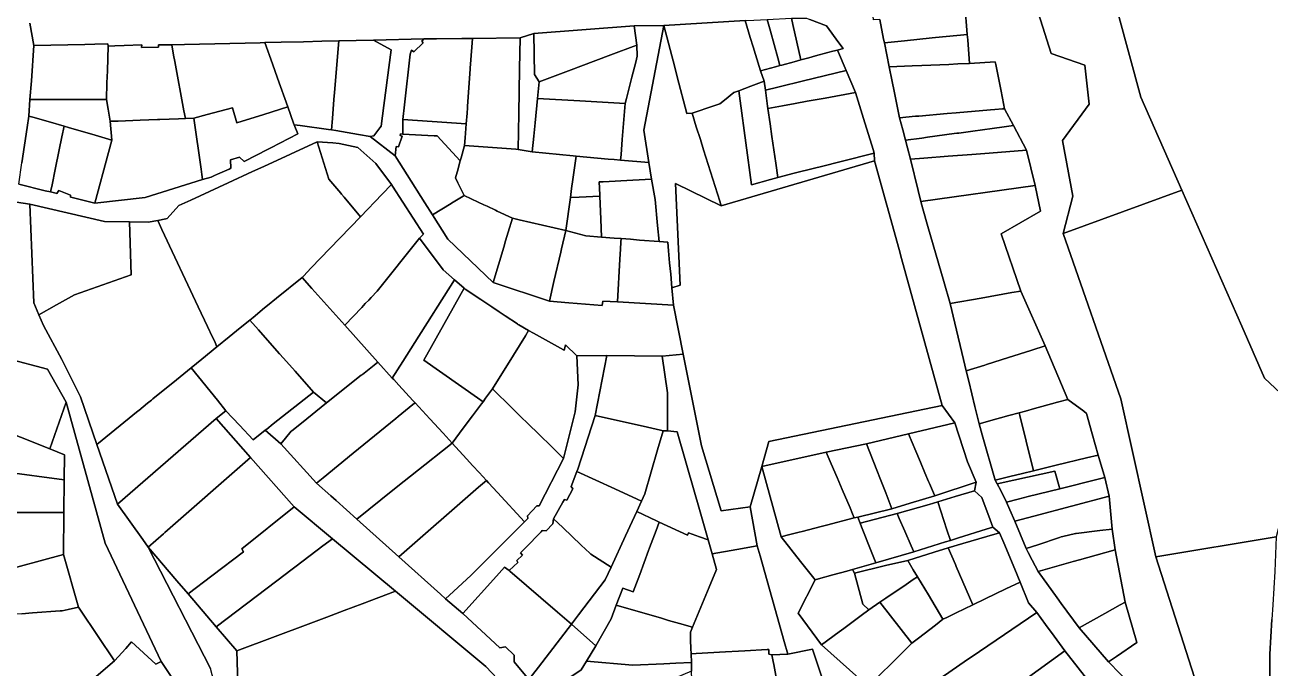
# Model space of a CAD drawing. Header units: inches. Extents: x 469449 to 472390, y 1000542 to 1004361.
# Drawn here: x 471766.2 to 472148.4, y 1000891.3 to 1001088.8 of the extents above; entities that cross this region are included whole.
import ezdxf

# ---------------------------------------------------------------- set-up
doc = ezdxf.new("R2010")
doc.units = ezdxf.units.IN
doc.header["$MEASUREMENT"] = 0
doc.layers.add('Gulele_10_07_New_Parcel', color=7, linetype='Continuous')

msp = doc.modelspace()

# ---------------------------------------------------------------- linework, layer by layer
at = {"layer": 'Gulele_10_07_New_Parcel'}
for points in [[(472161.47, 1000974.65), (472159.8, 1000968.04), (472146.73, 1000980.33), (472139.77, 1000996.33), (472121.35, 1001038.09), (472108.77, 1001066.61), (472094.53, 1001119.02), (472105.36, 1001122.39), (472119.28, 1001123.36), (472132.85, 1001121.69), (472138.59, 1001118.81), (472140.74, 1001117.74), (472152.78, 1001108.14), (472169.11, 1001073.88), (472188.17, 1001032.16), (472189.96, 1001031.81), (472193.46, 1001031.12), (472192.41, 1001021.6), (472190.02, 1001019.56), (472184.68, 1001015.01), (472184.21, 1001014.6), (472174.81, 1001003.54), (472168.01, 1000991.97)], [(472054.7, 1001095.11), (472055.46, 1001085.88), (472053.38, 1001085.68), (472047.83, 1001085.13), (472046.86, 1001085.03), (472045.7, 1001084.91), (472044.71, 1001084.82), (472036.16, 1001083.97), (472030.01, 1001083.36), (472029.79, 1001084.48), (472028.59, 1001090.49), (472026.67, 1001090.42), (472026.39, 1001093.81), (472026.32, 1001094.75), (472028.16, 1001094.8), (472031.93, 1001094.82), (472033.02, 1001094.83), (472035.43, 1001094.84), (472052.86, 1001094.94)], [(471928.17, 1001072.86), (471924.04, 1001071.3), (471922.6, 1001073.65), (471922.43, 1001086.2), (471953.18, 1001088.5), (471953.99, 1001082.62), (471952.95, 1001082.23), (471946.86, 1001079.92), (471940.65, 1001077.58), (471933.87, 1001075.02)], [(471956.21, 1001056.52), (471957.74, 1001046.55), (471949.05, 1001047.27), (471949.2, 1001049.03), (471949.57, 1001053.59), (471950.49, 1001064.72), (471950.86, 1001066.19), (471952.53, 1001072.8), (471953.7, 1001077.41), (471954.15, 1001079.18), (471953.99, 1001082.62), (471953.18, 1001088.5), (471962.34, 1001088.65)], [(471966.44, 1001072.86), (471969.36, 1001061.63), (471971, 1001061.68), (471972.29, 1001057.58), (471973.54, 1001053.63), (471974.54, 1001050.46), (471979.52, 1001034.68), (471979.95, 1001033.3), (471965.88, 1001040.14), (471967.34, 1001008.88), (471964.81, 1001008.11), (471964.42, 1001012.32), (471964.1, 1001015.74), (471963.75, 1001019.46), (471963.5, 1001022.11), (471960.88, 1001022.31), (471960.41, 1001027.19), (471959.63, 1001035.26), (471958.52, 1001041.51), (471957.74, 1001046.55), (471956.21, 1001056.52), (471962.34, 1001088.65), (471965.66, 1001075.86)], [(471971, 1001061.68), (471969.36, 1001061.63), (471966.44, 1001072.86), (471965.66, 1001075.86), (471962.34, 1001088.65), (471987.23, 1001090.14), (471988.84, 1001084.95), (471989.73, 1001082.06), (471991.57, 1001076.1), (471992, 1001074.72), (471993.09, 1001071.54), (471989, 1001070), (471985.32, 1001068.61), (471983.84, 1001068.05), (471982.68, 1001067.13), (471981.44, 1001066.15), (471979.46, 1001064.57), (471977.68, 1001063.96)], [(471996.64, 1001075.98), (471992, 1001074.72), (471991.57, 1001076.1), (471989.73, 1001082.06), (471988.84, 1001084.95), (471987.23, 1001090.14), (471989.92, 1001090.28), (471994.01, 1001090.51), (471995.01, 1001086.86), (471997.26, 1001078.72), (471997.92, 1001076.32)], [(471998.52, 1001076.49), (471997.92, 1001076.32), (471997.26, 1001078.72), (471995.01, 1001086.86), (471994.01, 1001090.51), (472001.52, 1001090.92), (472001.94, 1001089), (472004.33, 1001078.06), (472002.34, 1001077.52)], [(472006.81, 1001078.73), (472004.33, 1001078.06), (472001.94, 1001089), (472001.52, 1001090.92), (472004.03, 1001090.92), (472006.12, 1001090.92), (472007.11, 1001090.53), (472012.21, 1001088.5), (472016.07, 1001083.35), (472017.36, 1001081.62), (472015.58, 1001081.1), (472014.19, 1001080.72), (472012.69, 1001080.32), (472008.89, 1001079.29)], [(471860.56, 1001060.08), (471860.27, 1001056.56), (471859.41, 1001056.68), (471850.65, 1001057.89), (471848.81, 1001058.15), (471848.64, 1001058.64), (471846.85, 1001063.65), (471843.72, 1001072.45), (471842.14, 1001076.9), (471839.82, 1001083.4), (471844.87, 1001083.52), (471851.66, 1001083.67), (471857.29, 1001083.8), (471862.51, 1001083.91), (471861.21, 1001068.06), (471861.04, 1001065.96)], [(471873.33, 1001054.81), (471872.17, 1001054.52), (471868.6, 1001055.15), (471861.58, 1001056.38), (471860.27, 1001056.56), (471860.56, 1001060.08), (471861.04, 1001065.96), (471861.21, 1001068.06), (471862.51, 1001083.91), (471873.19, 1001084.16), (471878.64, 1001081.16), (471876.35, 1001064.07), (471875.93, 1001060.89), (471875.51, 1001057.78), (471875.12, 1001057.25)], [(471882.72, 1001064.29), (471882.23, 1001059.77), (471882.24, 1001055.28), (471881.46, 1001055.35), (471881.39, 1001054.9), (471882, 1001054.68), (471880.85, 1001051.35), (471880.14, 1001051.52), (471879.88, 1001048.62), (471872.17, 1001054.52), (471873.33, 1001054.81), (471875.12, 1001057.25), (471875.51, 1001057.78), (471875.93, 1001060.89), (471876.35, 1001064.07), (471878.64, 1001081.16), (471873.19, 1001084.16), (471888.68, 1001084.52), (471888.06, 1001083.83), (471888.41, 1001083.31), (471885.53, 1001080.54), (471884.88, 1001081.05), (471884.41, 1001079.82)], [(471903.36, 1001081.95), (471902.9, 1001075.53), (471902.88, 1001075.25), (471902.07, 1001063.84), (471902.03, 1001063.41), (471901.91, 1001061.69), (471901.68, 1001058.41), (471891.15, 1001059.15), (471882.23, 1001059.77), (471882.72, 1001064.29), (471884.41, 1001079.82), (471884.88, 1001081.05), (471885.53, 1001080.54), (471888.41, 1001083.31), (471888.06, 1001083.83), (471888.68, 1001084.52), (471889.47, 1001084.53), (471892.51, 1001084.56), (471900.26, 1001084.65), (471903.55, 1001084.68)], [(471917.77, 1001061.67), (471917.57, 1001050.59), (471916.92, 1001050.64), (471901.16, 1001051.81), (471901.34, 1001054.15), (471901.68, 1001058.41), (471901.91, 1001061.69), (471902.03, 1001063.41), (471902.07, 1001063.84), (471902.88, 1001075.25), (471902.9, 1001075.53), (471903.36, 1001081.95), (471903.55, 1001084.68), (471918.19, 1001084.85), (471918.02, 1001075.34)], [(471924.04, 1001071.3), (471923.54, 1001066.18), (471922.81, 1001058.73), (471922.41, 1001054.69), (471921.93, 1001049.83), (471917.57, 1001050.59), (471917.77, 1001061.67), (471918.02, 1001075.34), (471918.19, 1001084.85), (471922.43, 1001086.2), (471922.6, 1001073.65)], [(472038.53, 1001076.24), (472031.5, 1001075.94), (472030.01, 1001083.36), (472036.16, 1001083.97), (472044.71, 1001084.82), (472045.7, 1001084.91), (472046.86, 1001085.03), (472047.83, 1001085.13), (472053.38, 1001085.68), (472055.46, 1001085.88), (472055.6, 1001084.23), (472056.19, 1001077), (472052.6, 1001076.85), (472049.8, 1001076.72), (472041.5, 1001076.37)], [(471791.38, 1001071.09), (471791.23, 1001065.9), (471780.76, 1001065.92), (471767.74, 1001065.95), (471768.16, 1001071.65), (471768.96, 1001082.5), (471784.58, 1001082.82), (471787.63, 1001082.89), (471791.67, 1001082.97), (471791.72, 1001082.32), (471791.49, 1001074.68)], [(471811.24, 1001082.75), (471811.84, 1001079.51), (471812.2, 1001077.61), (471814.99, 1001062.48), (471815.43, 1001060.1), (471813.36, 1001060.03), (471807.56, 1001059.81), (471806.91, 1001059.78), (471801.61, 1001059.58), (471794.77, 1001059.32), (471792.77, 1001059.25), (471792.39, 1001059.23), (471791.74, 1001062.94), (471791.23, 1001065.9), (471791.38, 1001071.09), (471791.49, 1001074.68), (471791.72, 1001082.32), (471793.8, 1001082.39), (471796.69, 1001082.48), (471802.05, 1001082.66), (471802.02, 1001081.9), (471807.17, 1001081.95), (471807.17, 1001082.66)], [(471846.85, 1001063.65), (471839.49, 1001061.36), (471831.24, 1001058.8), (471829.88, 1001063.35), (471822.08, 1001061.27), (471818.08, 1001060.2), (471815.43, 1001060.1), (471814.99, 1001062.48), (471812.2, 1001077.61), (471811.84, 1001079.51), (471811.24, 1001082.75), (471815.17, 1001082.84), (471838.35, 1001083.37), (471839.82, 1001083.4), (471842.14, 1001076.9), (471843.72, 1001072.45)], [(471950.86, 1001066.19), (471950.49, 1001064.72), (471946.95, 1001064.91), (471936.51, 1001065.48), (471923.54, 1001066.18), (471924.04, 1001071.3), (471928.17, 1001072.86), (471933.87, 1001075.02), (471940.65, 1001077.58), (471946.86, 1001079.92), (471952.95, 1001082.23), (471953.99, 1001082.62), (471954.15, 1001079.18), (471953.7, 1001077.41), (471952.53, 1001072.8)], [(471997.35, 1001069.73), (471993.48, 1001068.8), (471993.09, 1001071.54), (471992, 1001074.72), (471996.64, 1001075.98), (471997.92, 1001076.32), (471998.52, 1001076.49), (472002.34, 1001077.52), (472004.33, 1001078.06), (472006.81, 1001078.73), (472008.89, 1001079.29), (472012.69, 1001080.32), (472014.19, 1001080.72), (472015.58, 1001081.1), (472018.27, 1001074.8), (472005.23, 1001071.64), (471997.73, 1001069.83)], [(472039.59, 1001060.76), (472034.69, 1001060.34), (472033.02, 1001068.49), (472032.41, 1001071.48), (472031.5, 1001075.94), (472038.53, 1001076.24), (472041.5, 1001076.37), (472049.8, 1001076.72), (472052.6, 1001076.85), (472056.19, 1001077), (472064.07, 1001077.45), (472064.23, 1001076.63), (472065.74, 1001069.04), (472066.28, 1001066.3), (472066.91, 1001063.1), (472066.26, 1001063.05), (472063.91, 1001062.85), (472062.62, 1001062.74), (472052.01, 1001061.82), (472049.26, 1001061.59), (472040.64, 1001060.85)], [(471998.77, 1001064.01), (471994.27, 1001063.2), (471994.18, 1001063.9), (471993.48, 1001068.8), (471997.35, 1001069.73), (471997.73, 1001069.83), (472005.23, 1001071.64), (472018.27, 1001074.8), (472021.15, 1001068.05), (472011.79, 1001066.36), (472006.34, 1001065.38), (472002.61, 1001064.71)], [(471985.74, 1001065.54), (471989.22, 1001039.7), (471995.07, 1001041.37), (471997.29, 1001042), (472002.31, 1001043.26), (472008.54, 1001044.82), (472010.73, 1001045.37), (472016.72, 1001046.87), (472026.92, 1001049.43), (472027.01, 1001047.1), (471979.95, 1001033.3), (471979.52, 1001034.68), (471974.54, 1001050.46), (471973.54, 1001053.63), (471972.29, 1001057.58), (471971, 1001061.68), (471977.68, 1001063.96), (471979.46, 1001064.57), (471981.44, 1001066.15), (471982.68, 1001067.13), (471983.84, 1001068.05), (471985.32, 1001068.61)], [(471995.07, 1001041.37), (471989.22, 1001039.7), (471985.74, 1001065.54), (471985.32, 1001068.61), (471989, 1001070), (471993.09, 1001071.54), (471993.48, 1001068.8), (471994.18, 1001063.9), (471994.27, 1001063.2), (471994.96, 1001058.4), (471995.5, 1001054.58), (471996.67, 1001046.37), (471997.29, 1001042)], [(471792.39, 1001059.23), (471792.89, 1001053.47), (471787.75, 1001054.95), (471779.58, 1001057.31), (471778.21, 1001057.7), (471773.99, 1001058.92), (471773.62, 1001059.03), (471769.04, 1001060.35), (471767.36, 1001060.83), (471767.74, 1001065.95), (471780.76, 1001065.92), (471791.23, 1001065.9), (471791.74, 1001062.94)], [(471949.2, 1001049.03), (471949.05, 1001047.27), (471947.04, 1001047.46), (471945.21, 1001047.63), (471935.43, 1001048.56), (471934.49, 1001048.64), (471921.93, 1001049.83), (471922.41, 1001054.69), (471922.81, 1001058.73), (471923.54, 1001066.18), (471936.51, 1001065.48), (471946.95, 1001064.91), (471950.49, 1001064.72), (471949.57, 1001053.59)], [(472002.31, 1001043.26), (471997.29, 1001042), (471996.67, 1001046.37), (471995.5, 1001054.58), (471994.96, 1001058.4), (471994.27, 1001063.2), (471998.77, 1001064.01), (472002.61, 1001064.71), (472006.34, 1001065.38), (472011.79, 1001066.36), (472021.15, 1001068.05), (472023.61, 1001060.13), (472026.58, 1001050.54), (472026.92, 1001049.43), (472016.72, 1001046.87), (472010.73, 1001045.37), (472008.54, 1001044.82)], [(471774.5, 1001039.76), (471774.04, 1001037.52), (471772.44, 1001037.92), (471764.32, 1001039.95), (471765.28, 1001046.51), (471766.84, 1001057.29), (471767.36, 1001060.83), (471769.04, 1001060.35), (471773.62, 1001059.03), (471773.99, 1001058.92), (471778.21, 1001057.7), (471777.54, 1001054.46), (471776.71, 1001050.43), (471775.46, 1001044.41)], [(471846.85, 1001063.65), (471848.64, 1001058.64), (471848.81, 1001058.15), (471849.94, 1001055.41), (471841.72, 1001051.13), (471840.88, 1001050.7), (471833.46, 1001046.84), (471832.03, 1001048.23), (471829.26, 1001047.35), (471829.42, 1001044.82), (471828.9, 1001044.58), (471825.29, 1001042.99), (471824.34, 1001042.56), (471823.33, 1001042.12), (471820.72, 1001041.31), (471820.5, 1001042.88), (471820.27, 1001044.57), (471818.08, 1001060.2), (471822.08, 1001061.27), (471829.88, 1001063.35), (471831.24, 1001058.8), (471839.49, 1001061.36)], [(472041.55, 1001054.1), (472036.51, 1001053.42), (472035.68, 1001056.57), (472034.69, 1001060.34), (472039.59, 1001060.76), (472040.64, 1001060.85), (472049.26, 1001061.59), (472052.01, 1001061.82), (472062.62, 1001062.74), (472063.91, 1001062.85), (472066.26, 1001063.05), (472066.91, 1001063.1), (472069.65, 1001057.91), (472066.74, 1001057.51), (472063.12, 1001057.02), (472057.18, 1001056.22), (472052.85, 1001055.63), (472052.21, 1001055.54), (472051.42, 1001055.44), (472043.25, 1001054.33)], [(471791.87, 1001049.68), (471787.68, 1001034.12), (471780.67, 1001035.81), (471780.16, 1001035.94), (471780.18, 1001036.51), (471776.58, 1001038), (471775.94, 1001037.05), (471775.26, 1001037.22), (471774.04, 1001037.52), (471774.5, 1001039.76), (471775.46, 1001044.41), (471776.71, 1001050.43), (471777.54, 1001054.46), (471778.21, 1001057.7), (471779.58, 1001057.31), (471787.75, 1001054.95), (471792.89, 1001053.47)], [(471803.1, 1001035.87), (471787.68, 1001034.12), (471791.87, 1001049.68), (471792.89, 1001053.47), (471792.39, 1001059.23), (471792.77, 1001059.25), (471794.77, 1001059.32), (471801.61, 1001059.58), (471806.91, 1001059.78), (471807.56, 1001059.81), (471813.36, 1001060.03), (471815.43, 1001060.1), (471818.08, 1001060.2), (471820.27, 1001044.57), (471820.5, 1001042.88), (471820.72, 1001041.31)], [(471891.15, 1001059.15), (471901.68, 1001058.41), (471901.34, 1001054.15), (471901.16, 1001051.81), (471900.07, 1001047.97), (471899.83, 1001047.11), (471892.69, 1001054.73), (471891.81, 1001054.78), (471882.24, 1001055.28), (471882.23, 1001059.77)], [(472042.16, 1001047.94), (472038.03, 1001047.62), (472037.11, 1001051.11), (472036.51, 1001053.42), (472041.55, 1001054.1), (472043.25, 1001054.33), (472051.42, 1001055.44), (472052.21, 1001055.54), (472052.85, 1001055.63), (472057.18, 1001056.22), (472063.12, 1001057.02), (472066.74, 1001057.51), (472069.65, 1001057.91), (472073.64, 1001050.33), (472062.22, 1001049.46), (472056.86, 1001049.05), (472049.61, 1001048.5)], [(471828.92, 1000993.08), (471825.14, 1000990), (471824.54, 1000991.27), (471823.02, 1000994.52), (471822.96, 1000994.64), (471822.2, 1000996.27), (471819.4, 1001002.25), (471808.26, 1001026.03), (471806.97, 1001028.78), (471809.46, 1001029.27), (471809.81, 1001029.34), (471813.47, 1001033.33), (471817.08, 1001035), (471828.56, 1001040.31), (471836.08, 1001043.79), (471839.53, 1001045.38), (471855.87, 1001052.94), (471859.48, 1001041.5), (471861.9, 1001038.62), (471863.16, 1001037.12), (471863.35, 1001036.89), (471864.17, 1001035.91), (471869.19, 1001029.92), (471859.83, 1001020.19), (471854.1, 1001014.23), (471851.67, 1001011.71), (471851.26, 1001011.27), (471843.39, 1001004.87), (471840.68, 1001002.66), (471839.78, 1001001.93), (471836.23, 1000999.03), (471835.2, 1000998.2), (471832.21, 1000995.76)], [(471875.89, 1001036.9), (471869.19, 1001029.92), (471864.17, 1001035.91), (471863.35, 1001036.89), (471863.16, 1001037.12), (471861.9, 1001038.62), (471859.48, 1001041.5), (471855.87, 1001052.94), (471860.73, 1001052.59), (471862.6, 1001052.46), (471868.38, 1001051.17), (471873.92, 1001046.25), (471878.7, 1001039.82)], [(471892.69, 1001054.73), (471899.83, 1001047.11), (471899.4, 1001045.58), (471899.13, 1001044.63), (471898.36, 1001041.89), (471899.11, 1001040.35), (471901.01, 1001036.44), (471900.7, 1001036.24), (471897.17, 1001034.08), (471897.07, 1001034.02), (471891.3, 1001030.49), (471888.99, 1001034.16), (471883.57, 1001042.77), (471879.88, 1001048.62), (471880.14, 1001051.52), (471880.85, 1001051.35), (471882, 1001054.68), (471881.39, 1001054.9), (471881.46, 1001055.35), (471882.24, 1001055.28), (471891.81, 1001054.78)], [(471933.62, 1001035.82), (471932.19, 1001025.69), (471917.86, 1001029.02), (471915.83, 1001029.49), (471911.2, 1001031.66), (471910.61, 1001031.94), (471908.08, 1001033.12), (471907.09, 1001033.59), (471905.29, 1001034.43), (471901.01, 1001036.44), (471899.11, 1001040.35), (471898.36, 1001041.89), (471899.13, 1001044.63), (471899.4, 1001045.58), (471899.83, 1001047.11), (471900.07, 1001047.97), (471901.16, 1001051.81), (471916.92, 1001050.64), (471917.57, 1001050.59), (471921.93, 1001049.83), (471934.49, 1001048.64), (471935.43, 1001048.56), (471934.31, 1001040.66), (471934.11, 1001039.27), (471934.01, 1001038.57)], [(472076.34, 1001039.55), (472041.21, 1001034.58), (472040.38, 1001037.97), (472038.03, 1001047.62), (472042.16, 1001047.94), (472049.61, 1001048.5), (472056.86, 1001049.05), (472062.22, 1001049.46), (472073.64, 1001050.33)], [(471936.3, 1001035.93), (471933.62, 1001035.82), (471934.01, 1001038.57), (471934.11, 1001039.27), (471934.31, 1001040.66), (471935.43, 1001048.56), (471945.21, 1001047.63), (471947.04, 1001047.46), (471949.05, 1001047.27), (471957.74, 1001046.55), (471958.52, 1001041.51), (471952.79, 1001041.19), (471943.68, 1001040.67), (471942.47, 1001040.6), (471942.64, 1001036.66), (471942.66, 1001036.21)], [(472027.01, 1001047.1), (472034.52, 1001019.88), (472035.27, 1001017.15), (472047.74, 1000971.95), (471994.58, 1000960.91), (471992.38, 1000953.2), (471988.86, 1000940.83), (471979.96, 1000939.63), (471973.84, 1000959.58), (471968.28, 1000987.72), (471965.3, 1001002.8), (471964.81, 1001008.11), (471967.34, 1001008.88), (471965.88, 1001040.14), (471979.95, 1001033.3)], [(471960.41, 1001027.19), (471960.88, 1001022.31), (471954.85, 1001022.78), (471952.09, 1001022.99), (471949.19, 1001023.22), (471947.07, 1001023.38), (471943.2, 1001023.68), (471942.96, 1001029.22), (471942.66, 1001036.21), (471942.64, 1001036.66), (471942.47, 1001040.6), (471943.68, 1001040.67), (471952.79, 1001041.19), (471958.52, 1001041.51), (471959.63, 1001035.26)], [(471869.56, 1001002.09), (471864.36, 1000996.67), (471854.31, 1001007.87), (471851.26, 1001011.27), (471851.67, 1001011.71), (471854.1, 1001014.23), (471859.83, 1001020.19), (471869.19, 1001029.92), (471875.89, 1001036.9), (471878.7, 1001039.82), (471879.05, 1001039.35), (471888.54, 1001024.59), (471887.3, 1001023.35), (471874.28, 1001007.02), (471872.43, 1001005.09), (471871.72, 1001004.35), (471870.68, 1001003.26)], [(472059.72, 1001004.96), (472050.22, 1001003.27), (472048.27, 1001010.07), (472043.4, 1001026.96), (472041.87, 1001032.3), (472041.21, 1001034.58), (472076.34, 1001039.55), (472077.9, 1001031.68), (472065.91, 1001024.72), (472071.87, 1001007.11), (472069.17, 1001006.63)], [(472150.31, 1000931.61), (472113.39, 1000925.52), (472102.6, 1000973.99), (472084.92, 1001024.74), (472121.35, 1001038.09), (472139.77, 1000996.33), (472146.73, 1000980.33), (472159.8, 1000968.04)], [(471775.86, 1001002.83), (471770.48, 1000999.81), (471768.9, 1001003.51), (471767.68, 1001033.82), (471790.65, 1001028.46), (471798.24, 1001028.31), (471798.8, 1001012.05), (471781.38, 1001005.93)], [(471913.15, 1001020.53), (471909.93, 1001009.77), (471895.96, 1001023.08), (471891.3, 1001030.49), (471897.07, 1001034.02), (471897.17, 1001034.08), (471900.7, 1001036.24), (471901.01, 1001036.44), (471905.29, 1001034.43), (471907.09, 1001033.59), (471908.08, 1001033.12), (471910.61, 1001031.94), (471911.2, 1001031.66), (471915.83, 1001029.49), (471914.53, 1001025.16), (471913.74, 1001022.51)], [(471942.96, 1001029.22), (471943.2, 1001023.68), (471938.42, 1001024.05), (471932.19, 1001025.69), (471933.62, 1001035.82), (471936.3, 1001035.93), (471942.66, 1001036.21)], [(471806.97, 1001028.78), (471808.26, 1001026.03), (471819.4, 1001002.25), (471822.2, 1000996.27), (471822.96, 1000994.64), (471823.02, 1000994.52), (471824.54, 1000991.27), (471825.14, 1000990), (471820.46, 1000986.19), (471817.2, 1000983.53), (471811.56, 1000978.95), (471808.61, 1000976.54), (471805.44, 1000973.96), (471805, 1000973.6), (471803.83, 1000972.65), (471801.11, 1000970.43), (471800.99, 1000970.33), (471788.28, 1000959.98), (471783.24, 1000974.63), (471777.54, 1000986.11), (471771.88, 1000996.55), (471770.48, 1000999.81), (471775.86, 1001002.83), (471781.38, 1001005.93), (471798.8, 1001012.05), (471798.24, 1001028.31), (471804.05, 1001028.21)], [(471928.57, 1001010.01), (471927.19, 1001004.03), (471909.93, 1001009.77), (471913.15, 1001020.53), (471913.74, 1001022.51), (471914.53, 1001025.16), (471915.83, 1001029.49), (471917.86, 1001029.02), (471932.19, 1001025.69), (471930.89, 1001020.09), (471930.66, 1001019.08)], [(471882.15, 1000985.46), (471878.96, 1000980.4), (471874.55, 1000985.31), (471864.36, 1000996.67), (471869.56, 1001002.09), (471870.68, 1001003.26), (471871.72, 1001004.35), (471872.43, 1001005.09), (471874.28, 1001007.02), (471887.3, 1001023.35), (471894.56, 1001013.6), (471898.01, 1001010.59), (471885.86, 1000991.34)], [(471948.83, 1001016.86), (471948.08, 1001003.77), (471943.59, 1001004.03), (471943.42, 1001002.63), (471933.13, 1001003.52), (471927.19, 1001004.03), (471928.57, 1001010.01), (471930.66, 1001019.08), (471930.89, 1001020.09), (471932.19, 1001025.69), (471938.42, 1001024.05), (471943.2, 1001023.68), (471947.07, 1001023.38), (471949.19, 1001023.22), (471949.13, 1001022.13), (471949, 1001019.97)], [(471964.81, 1001008.11), (471965.3, 1001002.8), (471948.08, 1001003.77), (471948.83, 1001016.86), (471949, 1001019.97), (471949.13, 1001022.13), (471949.19, 1001023.22), (471952.09, 1001022.99), (471954.85, 1001022.78), (471960.88, 1001022.31), (471963.5, 1001022.11), (471963.75, 1001019.46), (471964.1, 1001015.74), (471964.42, 1001012.32)], [(471869.45, 1000981.24), (471858.81, 1000972.76), (471854.75, 1000976.1), (471849.12, 1000982.47), (471845.58, 1000986.47), (471844.37, 1000987.84), (471840.69, 1000991.99), (471837.86, 1000995.19), (471835.2, 1000998.2), (471836.23, 1000999.03), (471839.78, 1001001.93), (471840.68, 1001002.66), (471843.39, 1001004.87), (471851.26, 1001011.27), (471854.31, 1001007.87), (471864.36, 1000996.67), (471874.55, 1000985.31), (471873.37, 1000984.37), (471869.78, 1000981.5)], [(471900.74, 1000964.98), (471897.32, 1000960.42), (471894.55, 1000963.44), (471890.52, 1000967.82), (471885.93, 1000972.81), (471885.3, 1000973.5), (471880.94, 1000978.24), (471879.42, 1000979.9), (471878.96, 1000980.4), (471882.15, 1000985.46), (471885.86, 1000991.34), (471898.01, 1001010.59), (471901.03, 1001007.95), (471894.76, 1000996.8), (471888.64, 1000985.9), (471905.11, 1000974.32), (471906.82, 1000973.11), (471906.31, 1000972.43), (471903.57, 1000968.76)], [(471907.62, 1000974.17), (471906.82, 1000973.11), (471905.11, 1000974.32), (471888.64, 1000985.9), (471894.76, 1000996.8), (471901.03, 1001007.95), (471901.29, 1001007.73), (471906.17, 1001004.46), (471909.47, 1001002.26), (471911.74, 1001000.73), (471913.61, 1000999.48), (471917.35, 1000996.99), (471917.54, 1000996.86), (471917.83, 1000996.7), (471920.82, 1000995.02), (471919.81, 1000993.38), (471916.16, 1000987.43), (471909.76, 1000977.04)], [(472060.81, 1000984.39), (472055.12, 1000982.59), (472054.28, 1000986.12), (472051.64, 1000997.29), (472050.22, 1001003.27), (472059.72, 1001004.96), (472069.17, 1001006.63), (472071.87, 1001007.11), (472079.39, 1000990.26), (472075.25, 1000988.95), (472074.95, 1000988.86), (472068.07, 1000986.68), (472061.35, 1000984.56)], [(471839.96, 1000964.36), (471836.29, 1000961.45), (471832.05, 1000965.94), (471827.89, 1000970.36), (471825.29, 1000973.57), (471817.2, 1000983.53), (471820.46, 1000986.19), (471825.14, 1000990), (471828.92, 1000993.08), (471832.21, 1000995.76), (471835.2, 1000998.2), (471837.86, 1000995.19), (471840.69, 1000991.99), (471844.37, 1000987.84), (471845.58, 1000986.47), (471849.12, 1000982.47), (471854.75, 1000976.1), (471842.43, 1000966.32), (471840.44, 1000964.74)], [(471931.52, 1000989.02), (471931.76, 1000988.88), (471932.15, 1000990.55), (471935.58, 1000987.26), (471935.99, 1000978.3), (471935.13, 1000970.03), (471931.48, 1000955.73), (471929.02, 1000958.14), (471922.78, 1000964.26), (471921.78, 1000965.24), (471917.22, 1000969.72), (471915.66, 1000971.25), (471913.29, 1000973.58), (471912.2, 1000974.65), (471910, 1000976.81), (471909.76, 1000977.04), (471916.16, 1000987.43), (471919.81, 1000993.38), (471920.82, 1000995.02), (471922.29, 1000994.19)], [(471778.84, 1000972.96), (471773.86, 1000958.66), (471755.72, 1000965.78), (471753.35, 1000966.71), (471751.76, 1000967.33), (471749.87, 1000968.07), (471746.09, 1000969.55), (471751.48, 1000988.56), (471757.33, 1000987.19), (471760.74, 1000986.38), (471773.08, 1000983.16)], [(472064.55, 1000967.84), (472059.09, 1000966.33), (472057.78, 1000971.69), (472055.89, 1000979.44), (472055.12, 1000982.59), (472060.81, 1000984.39), (472061.35, 1000984.56), (472068.07, 1000986.68), (472074.95, 1000988.86), (472075.25, 1000988.95), (472079.39, 1000990.26), (472086.34, 1000973.85), (472083.14, 1000972.97), (472075.41, 1000970.84), (472074.1, 1000970.47), (472072.91, 1000970.15), (472071.35, 1000969.71), (472068.19, 1000968.84), (472065.66, 1000968.14)], [(471857.73, 1000949.8), (471855.71, 1000948.15), (471844.73, 1000960.15), (471846.18, 1000961.9), (471847.95, 1000964.04), (471848.08, 1000964.15), (471851.11, 1000966.58), (471858.81, 1000972.76), (471869.45, 1000981.24), (471869.78, 1000981.5), (471873.37, 1000984.37), (471874.55, 1000985.31), (471878.96, 1000980.4), (471879.42, 1000979.9), (471880.94, 1000978.24), (471885.3, 1000973.5), (471885.93, 1000972.81), (471885.24, 1000972.25), (471880.76, 1000968.59), (471880.01, 1000967.98), (471866.9, 1000957.28)], [(471941.22, 1000968.93), (471935.95, 1000952.42), (471935.65, 1000951.65), (471933.87, 1000947.05), (471934.4, 1000946.38), (471932.54, 1000942.94), (471931.82, 1000943.13), (471931.32, 1000942.25), (471928.41, 1000937.18), (471928.29, 1000935.65), (471926.21, 1000933.5), (471924.99, 1000933.55), (471924.61, 1000933.16), (471919.73, 1000928.17), (471918.32, 1000926.73), (471918.9, 1000925.97), (471917.23, 1000924.39), (471917.54, 1000923.75), (471914.79, 1000921.31), (471913.41, 1000922.27), (471910.98, 1000919.58), (471900.63, 1000908.09), (471895.3, 1000912.64), (471896.51, 1000913.76), (471903.03, 1000919.76), (471915.72, 1000932.46), (471919.53, 1000936.26), (471920.52, 1000937.26), (471920.48, 1000938.08), (471923.34, 1000941.18), (471924.01, 1000941.13), (471931.48, 1000955.73), (471935.13, 1000970.03), (471935.99, 1000978.3), (471935.58, 1000987.26), (471944.78, 1000987.3)], [(471963.42, 1000975.85), (471963.47, 1000964.15), (471962.09, 1000964.21), (471961.27, 1000964.4), (471957.26, 1000965.31), (471941.22, 1000968.93), (471944.78, 1000987.3), (471961.77, 1000987.15)], [(471988.86, 1000940.83), (471990.98, 1000928.92), (471984.75, 1000927.78), (471977.19, 1000926.39), (471975.95, 1000930.69), (471973.06, 1000940.77), (471971.74, 1000945.35), (471966.42, 1000963.88), (471963.47, 1000964.15), (471963.42, 1000975.85), (471961.77, 1000987.15), (471968.28, 1000987.72), (471973.84, 1000959.58), (471979.96, 1000939.63)], [(471824.89, 1000967.97), (471794.6, 1000941.62), (471788.28, 1000959.98), (471800.99, 1000970.33), (471801.11, 1000970.43), (471803.83, 1000972.65), (471805, 1000973.6), (471805.44, 1000973.96), (471808.61, 1000976.54), (471811.56, 1000978.95), (471817.2, 1000983.53), (471825.29, 1000973.57), (471827.89, 1000970.36)], [(471931.48, 1000955.73), (471924.01, 1000941.13), (471923.34, 1000941.18), (471920.48, 1000938.08), (471920.52, 1000937.26), (471919.53, 1000936.26), (471911.25, 1000945.27), (471908.52, 1000948.24), (471907.84, 1000948.97), (471905.64, 1000951.37), (471903.73, 1000953.45), (471901.73, 1000955.63), (471897.32, 1000960.42), (471900.74, 1000964.98), (471903.57, 1000968.76), (471906.31, 1000972.43), (471906.82, 1000973.11), (471907.62, 1000974.17), (471909.76, 1000977.04), (471910, 1000976.81), (471912.2, 1000974.65), (471913.29, 1000973.58), (471915.66, 1000971.25), (471917.22, 1000969.72), (471921.78, 1000965.24), (471922.78, 1000964.26), (471929.02, 1000958.14)], [(471808, 1000893.32), (471806.38, 1000892.55), (471798.93, 1000899.43), (471797.13, 1000897.38), (471793.71, 1000893.51), (471783.28, 1000909.08), (471782.63, 1000910.07), (471778, 1000926.25), (471778.16, 1000939.14), (471778.28, 1000949.11), (471778.37, 1000956.86), (471773.86, 1000958.66), (471778.84, 1000972.96), (471790.86, 1000929.67)], [(471858.81, 1000972.76), (471851.11, 1000966.58), (471848.08, 1000964.15), (471847.95, 1000964.04), (471846.18, 1000961.9), (471844.73, 1000960.15), (471839.96, 1000964.36), (471840.44, 1000964.74), (471842.43, 1000966.32), (471854.75, 1000976.1)], [(471879.16, 1000945.92), (471868.07, 1000937.06), (471861.74, 1000942.74), (471860.07, 1000944.23), (471855.71, 1000948.15), (471857.73, 1000949.8), (471866.9, 1000957.28), (471880.01, 1000967.98), (471880.76, 1000968.59), (471885.24, 1000972.25), (471885.93, 1000972.81), (471890.52, 1000967.82), (471894.55, 1000963.44), (471897.32, 1000960.42), (471894.36, 1000958.06), (471888.93, 1000953.72), (471882.62, 1000948.68)], [(472080.26, 1000953.01), (472075.84, 1000951.94), (472073.55, 1000960.99), (472071.55, 1000968.9), (472071.35, 1000969.71), (472072.91, 1000970.15), (472074.1, 1000970.47), (472075.41, 1000970.84), (472083.14, 1000972.97), (472086.34, 1000973.85), (472091.21, 1000970.21), (472092.09, 1000969.55), (472093.83, 1000963.25), (472095.64, 1000956.7), (472092.08, 1000955.85), (472082.73, 1000953.6)], [(471778.37, 1000956.86), (471778.28, 1000949.11), (471759.87, 1000951.58), (471758.26, 1000951.8), (471757.48, 1000951.9), (471748.88, 1000953.06), (471744.29, 1000953.68), (471741.69, 1000954.03), (471742.45, 1000956.74), (471743.69, 1000961.1), (471746.09, 1000969.55), (471749.87, 1000968.07), (471751.76, 1000967.33), (471753.35, 1000966.71), (471755.72, 1000965.78), (471773.86, 1000958.66)], [(471956.51, 1000944.87), (471955.47, 1000942.62), (471954.14, 1000943.22), (471947.26, 1000946.36), (471935.65, 1000951.65), (471935.95, 1000952.42), (471941.22, 1000968.93), (471957.26, 1000965.31), (471961.27, 1000964.4), (471962.09, 1000964.21), (471960.41, 1000958.38)], [(472051.63, 1000966.61), (472037.37, 1000963.26), (472024.52, 1000960.19), (472012.13, 1000957.58), (471992.38, 1000953.2), (471994.58, 1000960.91), (472047.74, 1000971.95)], [(472068.5, 1000950.13), (472064.05, 1000949.03), (472060.05, 1000962.98), (472059.09, 1000966.33), (472064.55, 1000967.84), (472065.66, 1000968.14), (472068.19, 1000968.84), (472071.35, 1000969.71), (472071.55, 1000968.9), (472073.55, 1000960.99), (472075.84, 1000951.94), (472072.38, 1000951.09)], [(471808.77, 1000932.59), (471804.05, 1000928.44), (471802.35, 1000930.81), (471794.6, 1000941.62), (471824.89, 1000967.97), (471835.43, 1000956.02), (471809.18, 1000932.95)], [(472058.15, 1000948.37), (472045.48, 1000944.18), (472045.05, 1000945.19), (472043.86, 1000948), (472043.61, 1000948.58), (472042.47, 1000951.25), (472041.06, 1000954.59), (472039.63, 1000957.95), (472037.37, 1000963.26), (472051.63, 1000966.61), (472055.54, 1000954.7)], [(471973.06, 1000940.77), (471975.95, 1000930.69), (471973.31, 1000931.63), (471969.89, 1000932.84), (471969.62, 1000932.15), (471960.92, 1000936.18), (471960.03, 1000936.59), (471953.99, 1000939.4), (471955.47, 1000942.62), (471956.51, 1000944.87), (471960.41, 1000958.38), (471962.09, 1000964.21), (471963.47, 1000964.15), (471966.42, 1000963.88), (471971.74, 1000945.35)], [(472037.9, 1000941.92), (472032.34, 1000940.27), (472030.42, 1000945.17), (472028.82, 1000949.25), (472027.68, 1000952.14), (472024.52, 1000960.19), (472037.37, 1000963.26), (472039.63, 1000957.95), (472041.06, 1000954.59), (472042.47, 1000951.25), (472043.61, 1000948.58), (472043.86, 1000948), (472045.05, 1000945.19), (472045.48, 1000944.18)], [(471905.45, 1000946.88), (471880.95, 1000925.51), (471868.07, 1000937.06), (471879.16, 1000945.92), (471882.62, 1000948.68), (471888.93, 1000953.72), (471894.36, 1000958.06), (471897.32, 1000960.42), (471901.73, 1000955.63), (471903.73, 1000953.45), (471905.64, 1000951.37), (471907.84, 1000948.97)], [(472000.15, 1000932.1), (471998.3, 1000931.61), (471992.38, 1000953.2), (472012.13, 1000957.58), (472013.64, 1000954.09), (472015.48, 1000949.82), (472017.05, 1000946.17), (472019.49, 1000940.5), (472020.27, 1000938.7), (472020.79, 1000937.47), (472012.26, 1000935.25), (472010.56, 1000934.81), (472004.81, 1000933.31), (472003.86, 1000933.06)], [(472021.83, 1000937.72), (472020.79, 1000937.47), (472020.27, 1000938.7), (472019.49, 1000940.5), (472017.05, 1000946.17), (472015.48, 1000949.82), (472013.64, 1000954.09), (472012.13, 1000957.58), (472024.52, 1000960.19), (472027.68, 1000952.14), (472028.82, 1000949.25), (472030.42, 1000945.17), (472032.34, 1000940.27)], [(471756.68, 1000939.14), (471740.02, 1000939.14), (471736.3, 1000939.89), (471736.38, 1000940.14), (471738.09, 1000945.29), (471738.58, 1000946.79), (471739.71, 1000950.18), (471741.04, 1000954.2), (471741.69, 1000954.03), (471744.29, 1000953.68), (471748.88, 1000953.06), (471757.48, 1000951.9), (471758.26, 1000951.8), (471759.87, 1000951.58), (471778.28, 1000949.11), (471778.16, 1000939.14)], [(471823.52, 1000919.61), (471816.28, 1000914.14), (471812.83, 1000918.17), (471804.05, 1000928.44), (471808.77, 1000932.59), (471809.18, 1000932.95), (471835.43, 1000956.02), (471848.82, 1000940.84), (471832.78, 1000927.98), (471833.28, 1000926.98)], [(472095.64, 1000956.7), (472097.69, 1000949.84), (472094.79, 1000949.11), (472092.75, 1000948.6), (472086.71, 1000947.1), (472083.9, 1000946.39), (472082.36, 1000951.82), (472069.77, 1000949.05), (472064.63, 1000947.92), (472064.05, 1000949.03), (472068.5, 1000950.13), (472072.38, 1000951.09), (472075.84, 1000951.94), (472080.26, 1000953.01), (472082.73, 1000953.6), (472092.08, 1000955.85)], [(471954.14, 1000943.22), (471955.47, 1000942.62), (471953.99, 1000939.4), (471952.58, 1000936.36), (471950.54, 1000931.93), (471946.11, 1000922.31), (471939.95, 1000926.36), (471939.59, 1000926.59), (471936.93, 1000929.11), (471931.29, 1000934.45), (471928.41, 1000937.18), (471931.32, 1000942.25), (471931.82, 1000943.13), (471932.54, 1000942.94), (471934.4, 1000946.38), (471933.87, 1000947.05), (471935.65, 1000951.65), (471947.26, 1000946.36)], [(472071.06, 1000943.19), (472067.53, 1000942.31), (472065.72, 1000945.81), (472064.63, 1000947.92), (472069.77, 1000949.05), (472082.36, 1000951.82), (472083.9, 1000946.39), (472074.19, 1000943.97)], [(472075.87, 1000938), (472070.08, 1000936.49), (472068.56, 1000939.95), (472067.53, 1000942.31), (472071.06, 1000943.19), (472074.19, 1000943.97), (472083.9, 1000946.39), (472086.71, 1000947.1), (472092.75, 1000948.6), (472094.79, 1000949.11), (472097.69, 1000949.84), (472099.04, 1000944.08)], [(471896.51, 1000913.76), (471895.3, 1000912.64), (471893.73, 1000914.05), (471880.95, 1000925.51), (471905.45, 1000946.88), (471907.84, 1000948.97), (471908.52, 1000948.24), (471911.25, 1000945.27), (471919.53, 1000936.26), (471915.72, 1000932.46), (471903.03, 1000919.76)], [(472057.69, 1000945.77), (472051.77, 1000943.97), (472046.41, 1000942.34), (472043.78, 1000941.61), (472033.91, 1000938.84), (472022.55, 1000935.87), (472021.83, 1000937.72), (472032.34, 1000940.27), (472037.9, 1000941.92), (472045.48, 1000944.18), (472058.15, 1000948.37)], [(472048.77, 1000930.06), (472039.02, 1000927.03), (472038.23, 1000928.85), (472036.29, 1000933.33), (472034.6, 1000937.24), (472033.91, 1000938.84), (472043.78, 1000941.61), (472046.41, 1000942.34), (472049.21, 1000933.82), (472050.3, 1000930.54)], [(472052.75, 1000931.31), (472050.3, 1000930.54), (472049.21, 1000933.82), (472046.41, 1000942.34), (472051.77, 1000943.97), (472057.69, 1000945.77), (472059.97, 1000943.71), (472062.51, 1000936.86), (472063.33, 1000934.65), (472061.29, 1000934.01)], [(472077.07, 1000929.21), (472073.56, 1000928.05), (472071.83, 1000932.26), (472070.08, 1000936.49), (472075.87, 1000938), (472099.04, 1000944.08), (472099.96, 1000934.01), (472096.2, 1000933.55), (472088.89, 1000932.66), (472088.68, 1000932.62), (472084.84, 1000931.73), (472084.28, 1000931.6), (472083.82, 1000931.45)], [(471778, 1000926.25), (471757.61, 1000920.72), (471757.47, 1000923.55), (471757.05, 1000931.9), (471756.93, 1000934.15), (471756.87, 1000935.43), (471756.75, 1000937.81), (471756.68, 1000939.14), (471778.16, 1000939.14)], [(471843.51, 1000918.11), (471824.92, 1000904.03), (471816.28, 1000914.14), (471823.52, 1000919.61), (471833.28, 1000926.98), (471832.78, 1000927.98), (471848.82, 1000940.84), (471860.58, 1000931.04), (471857.68, 1000928.85), (471849.41, 1000922.58), (471848.25, 1000921.7)], [(471954.91, 1000920.1), (471952.92, 1000914.79), (471949.74, 1000915.87), (471947.72, 1000910.65), (471946.12, 1000906.5), (471941.47, 1000898.12), (471933.93, 1000904.85), (471936.13, 1000907.72), (471944.31, 1000918.42), (471946.11, 1000922.31), (471950.54, 1000931.93), (471952.58, 1000936.36), (471953.99, 1000939.4), (471960.03, 1000936.59), (471960.92, 1000936.18), (471959.96, 1000933.61), (471957.94, 1000928.21), (471957.64, 1000927.42)], [(472039.02, 1000927.03), (472027.36, 1000923.61), (472025.93, 1000927.25), (472023, 1000934.74), (472022.55, 1000935.87), (472033.91, 1000938.84), (472034.6, 1000937.24), (472036.29, 1000933.33), (472038.23, 1000928.85)], [(471931.29, 1000934.45), (471936.93, 1000929.11), (471939.59, 1000926.59), (471939.95, 1000926.36), (471946.11, 1000922.31), (471944.31, 1000918.42), (471936.13, 1000907.72), (471933.93, 1000904.85), (471930.38, 1000907.91), (471929.64, 1000908.55), (471915.01, 1000921.13), (471914.79, 1000921.31), (471917.54, 1000923.75), (471917.23, 1000924.39), (471918.9, 1000925.97), (471918.32, 1000926.73), (471919.73, 1000928.17), (471924.61, 1000933.16), (471924.99, 1000933.55), (471926.21, 1000933.5), (471928.29, 1000935.65), (471928.41, 1000937.18)], [(471960.92, 1000936.18), (471969.62, 1000932.15), (471969.89, 1000932.84), (471973.31, 1000931.63), (471975.95, 1000930.69), (471977.19, 1000926.39), (471978.44, 1000921.65), (471976.19, 1000916.2), (471975.18, 1000913.76), (471971.11, 1000903.87), (471967.16, 1000905.02), (471963.78, 1000905.99), (471961.58, 1000906.63), (471947.72, 1000910.65), (471949.74, 1000915.87), (471952.92, 1000914.79), (471954.91, 1000920.1), (471957.64, 1000927.42), (471957.94, 1000928.21), (471959.96, 1000933.61)], [(472009.8, 1000918.72), (472008.76, 1000918.43), (472004.3, 1000924.05), (471998.3, 1000931.61), (472000.15, 1000932.1), (472003.86, 1000933.06), (472004.81, 1000933.31), (472010.56, 1000934.81), (472012.26, 1000935.25), (472020.79, 1000937.47), (472021.83, 1000937.72), (472022.55, 1000935.87), (472023, 1000934.74), (472025.93, 1000927.25), (472027.36, 1000923.61), (472020.27, 1000921.63), (472018.48, 1000921.13), (472014.15, 1000919.93)], [(472065.37, 1000932.91), (472061.45, 1000931.76), (472054.09, 1000929.59), (472049.6, 1000928.27), (472045.32, 1000926.93), (472037.18, 1000924.39), (472030.4, 1000922.78), (472020.8, 1000920.51), (472020.27, 1000921.63), (472027.36, 1000923.61), (472039.02, 1000927.03), (472048.77, 1000930.06), (472050.3, 1000930.54), (472052.75, 1000931.31), (472061.29, 1000934.01), (472063.33, 1000934.65)], [(471853.93, 1000905.13), (471831.27, 1000896.59), (471824.92, 1000904.03), (471843.51, 1000918.11), (471848.25, 1000921.7), (471849.41, 1000922.58), (471857.68, 1000928.85), (471860.58, 1000931.04), (471879.93, 1000914.92), (471869.73, 1000911.08), (471864.21, 1000909), (471858.89, 1000907)], [(472060.95, 1000912.58), (472057.14, 1000910.75), (472052.08, 1000922.51), (472051.8, 1000923.16), (472049.6, 1000928.27), (472054.09, 1000929.59), (472061.45, 1000931.76), (472065.37, 1000932.91), (472066.66, 1000929.83), (472070.07, 1000921.66), (472071.7, 1000917.75), (472067.3, 1000915.64)], [(472083.71, 1000922.86), (472077.18, 1000921.02), (472075.4, 1000924.48), (472074.19, 1000926.82), (472073.56, 1000928.05), (472077.07, 1000929.21), (472083.82, 1000931.45), (472084.28, 1000931.6), (472084.84, 1000931.73), (472088.68, 1000932.62), (472088.89, 1000932.66), (472096.2, 1000933.55), (472099.96, 1000934.01), (472100.88, 1000927.69), (472095.03, 1000926.05), (472089.89, 1000924.6), (472088.01, 1000924.07)], [(472148.19, 1000859.88), (472143.73, 1000852.27), (472120.41, 1000873.94), (472126.03, 1000885.89), (472113.39, 1000925.52), (472150.31, 1000931.61), (472149.83, 1000921.01), (472149.21, 1000910.72), (472148.94, 1000906.27), (472148.3, 1000895.59)], [(471812.83, 1000918.17), (471816.28, 1000914.14), (471824.92, 1000904.03), (471831.27, 1000896.59), (471832.44, 1000855.75), (471823.13, 1000891.2), (471804.05, 1000928.44)], [(471999.25, 1000899.49), (472000.34, 1000895.62), (471995.5, 1000895.45), (471994.59, 1000895.59), (471994.52, 1000897.04), (471994.08, 1000897.02), (471987.17, 1000896.62), (471985.24, 1000896.51), (471981.29, 1000896.29), (471972.2, 1000895.77), (471970.67, 1000895.68), (471970.62, 1000897.38), (471970.54, 1000899.88), (471970.46, 1000902.31), (471971.11, 1000903.87), (471975.18, 1000913.76), (471976.19, 1000916.2), (471978.44, 1000921.65), (471977.19, 1000926.39), (471984.75, 1000927.78), (471990.98, 1000928.92), (471991.87, 1000925.77)], [(472049.2, 1000906.91), (472048, 1000906.33), (472043.51, 1000913.82), (472041.32, 1000917.48), (472040.18, 1000919.38), (472038.9, 1000921.52), (472037.18, 1000924.39), (472045.32, 1000926.93), (472049.6, 1000928.27), (472051.8, 1000923.16), (472052.08, 1000922.51), (472057.14, 1000910.75), (472052.08, 1000908.3)], [(472097.68, 1000908.08), (472089.81, 1000903.69), (472084.33, 1000911.21), (472083.07, 1000912.94), (472077.18, 1000921.02), (472083.71, 1000922.86), (472088.01, 1000924.07), (472089.89, 1000924.6), (472095.03, 1000926.05), (472100.88, 1000927.69), (472103.93, 1000911.57), (472102.43, 1000910.73)], [(471735.71, 1000904.15), (471730.31, 1000902.78), (471729.99, 1000911.99), (471731.52, 1000920.01), (471737.89, 1000920.18), (471741.66, 1000920.29), (471745.62, 1000920.39), (471757.61, 1000920.72), (471778, 1000926.25), (471782.63, 1000910.07), (471779.5, 1000909.36), (471777.64, 1000908.94), (471776.96, 1000908.89), (471768.48, 1000908.27), (471765.26, 1000908.03), (471758.88, 1000907.56), (471758.27, 1000907.52), (471751.62, 1000907.03), (471749.03, 1000906.71), (471742.69, 1000905.92)], [(472028.67, 1000911.57), (472025.22, 1000909.24), (472023.4, 1000910.91), (472020.8, 1000920.51), (472030.4, 1000922.78), (472037.18, 1000924.39), (472038.9, 1000921.52), (472040.18, 1000919.38), (472038.88, 1000918.49), (472036.72, 1000917.03), (472030.42, 1000912.76)], [(471933.93, 1000904.85), (471923.84, 1000891.66), (471920.88, 1000887.78), (471916.4, 1000893.21), (471916.32, 1000895.33), (471913.67, 1000897.86), (471911.97, 1000897.52), (471900.63, 1000908.09), (471910.98, 1000919.58), (471913.41, 1000922.27), (471914.79, 1000921.31), (471915.01, 1000921.13), (471929.64, 1000908.55), (471930.38, 1000907.91)], [(472016.12, 1000902.43), (472010.74, 1000898.42), (472003.5, 1000908.17), (472008.76, 1000918.43), (472009.8, 1000918.72), (472014.15, 1000919.93), (472018.48, 1000921.13), (472020.27, 1000921.63), (472020.8, 1000920.51), (472023.4, 1000910.91), (472025.22, 1000909.24), (472022.92, 1000907.51), (472017.53, 1000903.49)], [(472040.49, 1000900.56), (472038.41, 1000898.95), (472028.67, 1000911.57), (472030.42, 1000912.76), (472036.72, 1000917.03), (472038.88, 1000918.49), (472040.18, 1000919.38), (472041.32, 1000917.48), (472043.51, 1000913.82), (472048, 1000906.33), (472045.7, 1000904.56)], [(472042.76, 1000885.16), (472034.81, 1000879.73), (472025, 1000885.71), (472035.95, 1000896.53), (472037.55, 1000898.1), (472038.41, 1000898.95), (472040.49, 1000900.56), (472045.7, 1000904.56), (472048, 1000906.33), (472049.2, 1000906.91), (472052.08, 1000908.3), (472057.14, 1000910.75), (472060.95, 1000912.58), (472067.3, 1000915.64), (472071.7, 1000917.75), (472074.28, 1000911.39), (472076.8, 1000908.42), (472059.18, 1000896.38), (472058.81, 1000896.13), (472055.57, 1000893.92), (472049.83, 1000890), (472046.96, 1000888.03)], [(472035.95, 1000896.53), (472025, 1000885.71), (472010.74, 1000898.42), (472016.12, 1000902.43), (472017.53, 1000903.49), (472022.92, 1000907.51), (472025.22, 1000909.24), (472028.67, 1000911.57), (472038.41, 1000898.95), (472037.55, 1000898.1)], [(472101.25, 1000894.92), (472098.82, 1000893.29), (472089.81, 1000903.69), (472097.68, 1000908.08), (472102.43, 1000910.73), (472103.93, 1000911.57), (472107.55, 1000899.18)], [(471962.28, 1000892.67), (471952.8, 1000892.22), (471938.55, 1000893.45), (471941.47, 1000898.12), (471946.12, 1000906.5), (471947.72, 1000910.65), (471961.58, 1000906.63), (471963.78, 1000905.99), (471967.16, 1000905.02), (471971.11, 1000903.87), (471970.46, 1000902.31), (471970.54, 1000899.88), (471970.62, 1000897.38), (471970.67, 1000895.68), (471970.76, 1000893.07), (471966.01, 1000892.85)], [(472051.5, 1000871.92), (472045.71, 1000867.7), (472034.81, 1000879.73), (472042.76, 1000885.16), (472046.96, 1000888.03), (472049.83, 1000890), (472055.57, 1000893.92), (472058.81, 1000896.13), (472059.18, 1000896.38), (472076.8, 1000908.42), (472079.51, 1000904.71), (472082.16, 1000901.08), (472085.41, 1000896.63), (472073.16, 1000887.71), (472055.7, 1000874.98)], [(471936.9, 1000890.82), (471924.1, 1000882.16), (471923.79, 1000882.95), (471922.89, 1000884.44), (471921.58, 1000886.61), (471920.88, 1000887.78), (471923.84, 1000891.66), (471933.93, 1000904.85), (471941.47, 1000898.12), (471938.55, 1000893.45)], [(471798.93, 1000899.43), (471806.38, 1000892.55), (471808, 1000893.32), (471814.16, 1000884.19), (471806.43, 1000876.16), (471804.04, 1000873.68), (471801.33, 1000865.7), (471797.14, 1000866.35), (471796.76, 1000864.49), (471789.74, 1000875.13), (471788.7, 1000876.72), (471788.17, 1000876.33), (471787.79, 1000876.81), (471787.68, 1000876.95), (471785.2, 1000880.02), (471782.15, 1000883.79), (471785.64, 1000886.73), (471785.89, 1000886.94), (471793.71, 1000893.51), (471797.13, 1000897.38)], [(471988.53, 1000879.49), (471975.04, 1000877.09), (471974.26, 1000878.2), (471973.61, 1000879.1), (471972.13, 1000881.19), (471971.83, 1000881.62), (471971.09, 1000882.67), (471970.84, 1000890.43), (471970.76, 1000893.07), (471970.67, 1000895.68), (471972.2, 1000895.77), (471981.29, 1000896.29), (471985.24, 1000896.51), (471987.17, 1000896.62), (471994.08, 1000897.02), (471994.52, 1000897.04), (471994.59, 1000895.59), (471995.5, 1000895.45), (471995.9, 1000893.31), (471996.06, 1000892.45), (471998.17, 1000881.21), (471996.89, 1000880.99), (471995.7, 1000880.77)], [(472017.24, 1000869.33), (472018.07, 1000866.84), (472015.84, 1000867.52), (472012.1, 1000866.51), (472009, 1000865.67), (472004.36, 1000864.42), (472002.74, 1000863.98), (471999.33, 1000876.84), (471998.17, 1000881.21), (471996.06, 1000892.45), (471995.9, 1000893.31), (471995.5, 1000895.45), (472000.34, 1000895.62), (472007.93, 1000897.1), (472014.8, 1000876.61), (472016.51, 1000871.5)], [(472064.2, 1000862.03), (472055.98, 1000856.13), (472045.71, 1000867.7), (472051.5, 1000871.92), (472055.7, 1000874.98), (472073.16, 1000887.71), (472085.41, 1000896.63), (472093.62, 1000886.14), (472080.21, 1000876.39), (472079.3, 1000875.27), (472078.36, 1000874.11), (472076.31, 1000871.59), (472074.65, 1000869.53), (472070.86, 1000866.82)], [(471938.55, 1000893.45), (471952.8, 1000892.22), (471962.28, 1000892.67), (471966.01, 1000892.85), (471970.76, 1000893.07), (471970.84, 1000890.43), (471961.39, 1000886.41), (471955.11, 1000883.74), (471958.05, 1000872.25), (471957.2, 1000872.02), (471956.09, 1000871.72), (471949.6, 1000869.95), (471949.32, 1000870.8), (471948.1, 1000874.46), (471947.12, 1000877.41), (471942.04, 1000875.38), (471940.59, 1000874.8), (471939.12, 1000874.21), (471937.59, 1000878.79), (471937.04, 1000880.41), (471936.14, 1000883.09), (471935.4, 1000885.31), (471924.1, 1000882.16), (471936.9, 1000890.82)]]:
    msp.add_lwpolyline(points, close=True, dxfattribs=at)
for points in [[(472094.53, 1001119.02), (472108.77, 1001066.61), (472121.35, 1001038.09), (472084.92, 1001024.74), (472087.91, 1001036.25), (472084.71, 1001053.37), (472092.92, 1001064.5), (472091.53, 1001076.47), (472081.24, 1001080.03), (472070.1, 1001115.38)], [(472070.1, 1001115.38), (472081.24, 1001080.03), (472091.53, 1001076.47), (472092.92, 1001064.5), (472084.71, 1001053.37), (472087.91, 1001036.25), (472084.92, 1001024.74), (472102.6, 1000973.99), (472113.39, 1000925.52), (472126.03, 1000885.89)], [(472109.53, 1000882.15), (472098.82, 1000893.29), (472101.25, 1000894.92), (472107.55, 1000899.18), (472103.93, 1000911.57), (472100.88, 1000927.69), (472099.96, 1000934.01), (472099.04, 1000944.08), (472097.69, 1000949.84), (472095.64, 1000956.7), (472093.83, 1000963.25), (472092.09, 1000969.55), (472091.21, 1000970.21), (472086.34, 1000973.85), (472079.39, 1000990.26), (472071.87, 1001007.11), (472065.91, 1001024.72), (472077.9, 1001031.68), (472076.34, 1001039.55), (472073.64, 1001050.33), (472069.65, 1001057.91), (472066.91, 1001063.1), (472066.28, 1001066.3), (472065.74, 1001069.04), (472064.23, 1001076.63), (472064.07, 1001077.45), (472056.19, 1001077), (472055.6, 1001084.23), (472055.46, 1001085.88), (472054.7, 1001095.11)], [(471767.74, 1001089.4), (471768.96, 1001082.5), (471768.16, 1001071.65), (471767.74, 1001065.95), (471767.36, 1001060.83), (471766.84, 1001057.29), (471765.28, 1001046.51)], [(471987.23, 1001090.14), (471962.34, 1001088.65), (471953.18, 1001088.5), (471922.43, 1001086.2), (471918.19, 1001084.85), (471903.55, 1001084.68), (471900.26, 1001084.65), (471892.51, 1001084.56), (471889.47, 1001084.53), (471888.68, 1001084.52), (471873.19, 1001084.16), (471862.51, 1001083.91), (471857.29, 1001083.8), (471851.66, 1001083.67), (471844.87, 1001083.52), (471839.82, 1001083.4), (471838.35, 1001083.37), (471815.17, 1001082.84), (471811.24, 1001082.75), (471807.17, 1001082.66), (471807.17, 1001081.95), (471802.02, 1001081.9), (471802.05, 1001082.66), (471796.69, 1001082.48), (471793.8, 1001082.39), (471791.72, 1001082.32), (471791.67, 1001082.97), (471787.63, 1001082.89), (471784.58, 1001082.82), (471768.96, 1001082.5), (471767.74, 1001089.4)], [(472093.62, 1000886.14), (472085.41, 1000896.63), (472082.16, 1000901.08), (472079.51, 1000904.71), (472076.8, 1000908.42), (472074.28, 1000911.39), (472071.7, 1000917.75), (472070.07, 1000921.66), (472066.66, 1000929.83), (472065.37, 1000932.91), (472063.33, 1000934.65), (472062.51, 1000936.86), (472059.97, 1000943.71), (472057.69, 1000945.77), (472058.15, 1000948.37), (472055.54, 1000954.7), (472051.63, 1000966.61), (472047.74, 1000971.95), (472035.27, 1001017.15), (472034.52, 1001019.88), (472027.01, 1001047.1), (472026.92, 1001049.43), (472026.58, 1001050.54), (472023.61, 1001060.13), (472021.15, 1001068.05), (472018.27, 1001074.8), (472015.58, 1001081.1), (472017.36, 1001081.62), (472016.07, 1001083.35), (472012.21, 1001088.5), (472007.11, 1001090.53)], [(472028.59, 1001090.49), (472029.79, 1001084.48), (472030.01, 1001083.36), (472031.5, 1001075.94), (472032.41, 1001071.48), (472033.02, 1001068.49), (472034.69, 1001060.34), (472035.68, 1001056.57), (472036.51, 1001053.42), (472037.11, 1001051.11), (472038.03, 1001047.62), (472040.38, 1001037.97), (472041.21, 1001034.58), (472041.87, 1001032.3), (472043.4, 1001026.96), (472048.27, 1001010.07), (472050.22, 1001003.27), (472051.64, 1000997.29), (472054.28, 1000986.12), (472055.12, 1000982.59), (472055.89, 1000979.44), (472057.78, 1000971.69), (472059.09, 1000966.33), (472060.05, 1000962.98), (472064.05, 1000949.03), (472064.63, 1000947.92), (472065.72, 1000945.81), (472067.53, 1000942.31), (472068.56, 1000939.95), (472070.08, 1000936.49), (472071.83, 1000932.26), (472073.56, 1000928.05), (472074.19, 1000926.82), (472075.4, 1000924.48), (472077.18, 1000921.02), (472083.07, 1000912.94), (472084.33, 1000911.21), (472089.81, 1000903.69), (472098.82, 1000893.29), (472109.53, 1000882.15)], [(471764.32, 1001039.95), (471772.44, 1001037.92), (471774.04, 1001037.52), (471775.26, 1001037.22), (471775.94, 1001037.05), (471776.58, 1001038), (471780.18, 1001036.51), (471780.16, 1001035.94), (471780.67, 1001035.81), (471787.68, 1001034.12), (471803.1, 1001035.87), (471820.72, 1001041.31), (471823.33, 1001042.12), (471824.34, 1001042.56), (471825.29, 1001042.99), (471828.9, 1001044.58), (471829.42, 1001044.82), (471829.26, 1001047.35), (471832.03, 1001048.23), (471833.46, 1001046.84), (471840.88, 1001050.7), (471841.72, 1001051.13), (471849.94, 1001055.41), (471848.81, 1001058.15), (471850.65, 1001057.89), (471859.41, 1001056.68), (471860.27, 1001056.56), (471861.58, 1001056.38), (471868.6, 1001055.15), (471872.17, 1001054.52), (471879.88, 1001048.62), (471883.57, 1001042.77), (471888.99, 1001034.16), (471891.3, 1001030.49), (471895.96, 1001023.08), (471909.93, 1001009.77), (471927.19, 1001004.03), (471933.13, 1001003.52), (471943.42, 1001002.63), (471943.59, 1001004.03), (471948.08, 1001003.77), (471965.3, 1001002.8), (471968.28, 1000987.72), (471961.77, 1000987.15), (471944.78, 1000987.3), (471935.58, 1000987.26), (471932.15, 1000990.55), (471931.76, 1000988.88), (471931.52, 1000989.02), (471922.29, 1000994.19), (471920.82, 1000995.02), (471917.83, 1000996.7), (471917.54, 1000996.86), (471917.35, 1000996.99), (471913.61, 1000999.48), (471911.74, 1001000.73), (471909.47, 1001002.26), (471906.17, 1001004.46), (471901.29, 1001007.73), (471901.03, 1001007.95), (471898.01, 1001010.59), (471894.56, 1001013.6), (471887.3, 1001023.35), (471888.54, 1001024.59), (471879.05, 1001039.35), (471878.7, 1001039.82), (471873.92, 1001046.25), (471868.38, 1001051.17), (471862.6, 1001052.46), (471860.73, 1001052.59), (471855.87, 1001052.94), (471839.53, 1001045.38), (471836.08, 1001043.79), (471828.56, 1001040.31), (471817.08, 1001035), (471813.47, 1001033.33), (471809.81, 1001029.34), (471809.46, 1001029.27), (471806.97, 1001028.78), (471804.05, 1001028.21), (471798.24, 1001028.31), (471790.65, 1001028.46), (471767.68, 1001033.82), (471763.58, 1001034.43)], [(471763.58, 1001034.43), (471767.68, 1001033.82), (471768.9, 1001003.51), (471770.48, 1000999.81), (471771.88, 1000996.55), (471777.54, 1000986.11), (471783.24, 1000974.63), (471788.28, 1000959.98), (471794.6, 1000941.62), (471802.35, 1000930.81), (471804.05, 1000928.44), (471823.13, 1000891.2)], [(471814.16, 1000884.19), (471808, 1000893.32), (471790.86, 1000929.67), (471778.84, 1000972.96), (471773.08, 1000983.16), (471760.74, 1000986.38)], [(471914.78, 1000884.3), (471907.65, 1000891.82), (471879.93, 1000914.92), (471860.58, 1000931.04), (471848.82, 1000940.84), (471835.43, 1000956.02), (471824.89, 1000967.97), (471827.89, 1000970.36), (471832.05, 1000965.94), (471836.29, 1000961.45), (471839.96, 1000964.36), (471844.73, 1000960.15), (471855.71, 1000948.15), (471860.07, 1000944.23), (471861.74, 1000942.74), (471868.07, 1000937.06), (471880.95, 1000925.51), (471893.73, 1000914.05), (471895.3, 1000912.64), (471900.63, 1000908.09), (471911.97, 1000897.52), (471913.67, 1000897.86), (471916.32, 1000895.33), (471916.4, 1000893.21), (471920.88, 1000887.78)], [(472014.8, 1000876.61), (472007.93, 1000897.1), (472000.34, 1000895.62), (471999.25, 1000899.49), (471991.87, 1000925.77), (471990.98, 1000928.92), (471988.86, 1000940.83), (471992.38, 1000953.2), (471998.3, 1000931.61), (472004.3, 1000924.05), (472008.76, 1000918.43), (472003.5, 1000908.17), (472010.74, 1000898.42), (472025, 1000885.71)], [(471832.44, 1000855.75), (471831.27, 1000896.59), (471853.93, 1000905.13), (471858.89, 1000907), (471864.21, 1000909), (471869.73, 1000911.08), (471879.93, 1000914.92), (471907.65, 1000891.82), (471914.78, 1000884.3)], [(471765.26, 1000908.03), (471768.48, 1000908.27), (471776.96, 1000908.89), (471777.64, 1000908.94), (471779.5, 1000909.36), (471782.63, 1000910.07), (471783.28, 1000909.08), (471793.71, 1000893.51), (471785.89, 1000886.94), (471785.64, 1000886.73), (471782.15, 1000883.79), (471781.53, 1000883.27), (471781.43, 1000883.21), (471775.35, 1000879.02), (471771.8, 1000876.58), (471771.12, 1000876.11), (471765.76, 1000884.21)], [(472148.57, 1000819.9), (472146.69, 1000826.57), (472143.76, 1000834.78), (472138.64, 1000846.05), (472141.35, 1000849.23), (472143.73, 1000852.27), (472148.19, 1000859.88), (472148.3, 1000895.59), (472148.94, 1000906.27)]]:
    msp.add_lwpolyline(points, dxfattribs=at)

doc.saveas('drawing.dxf')
